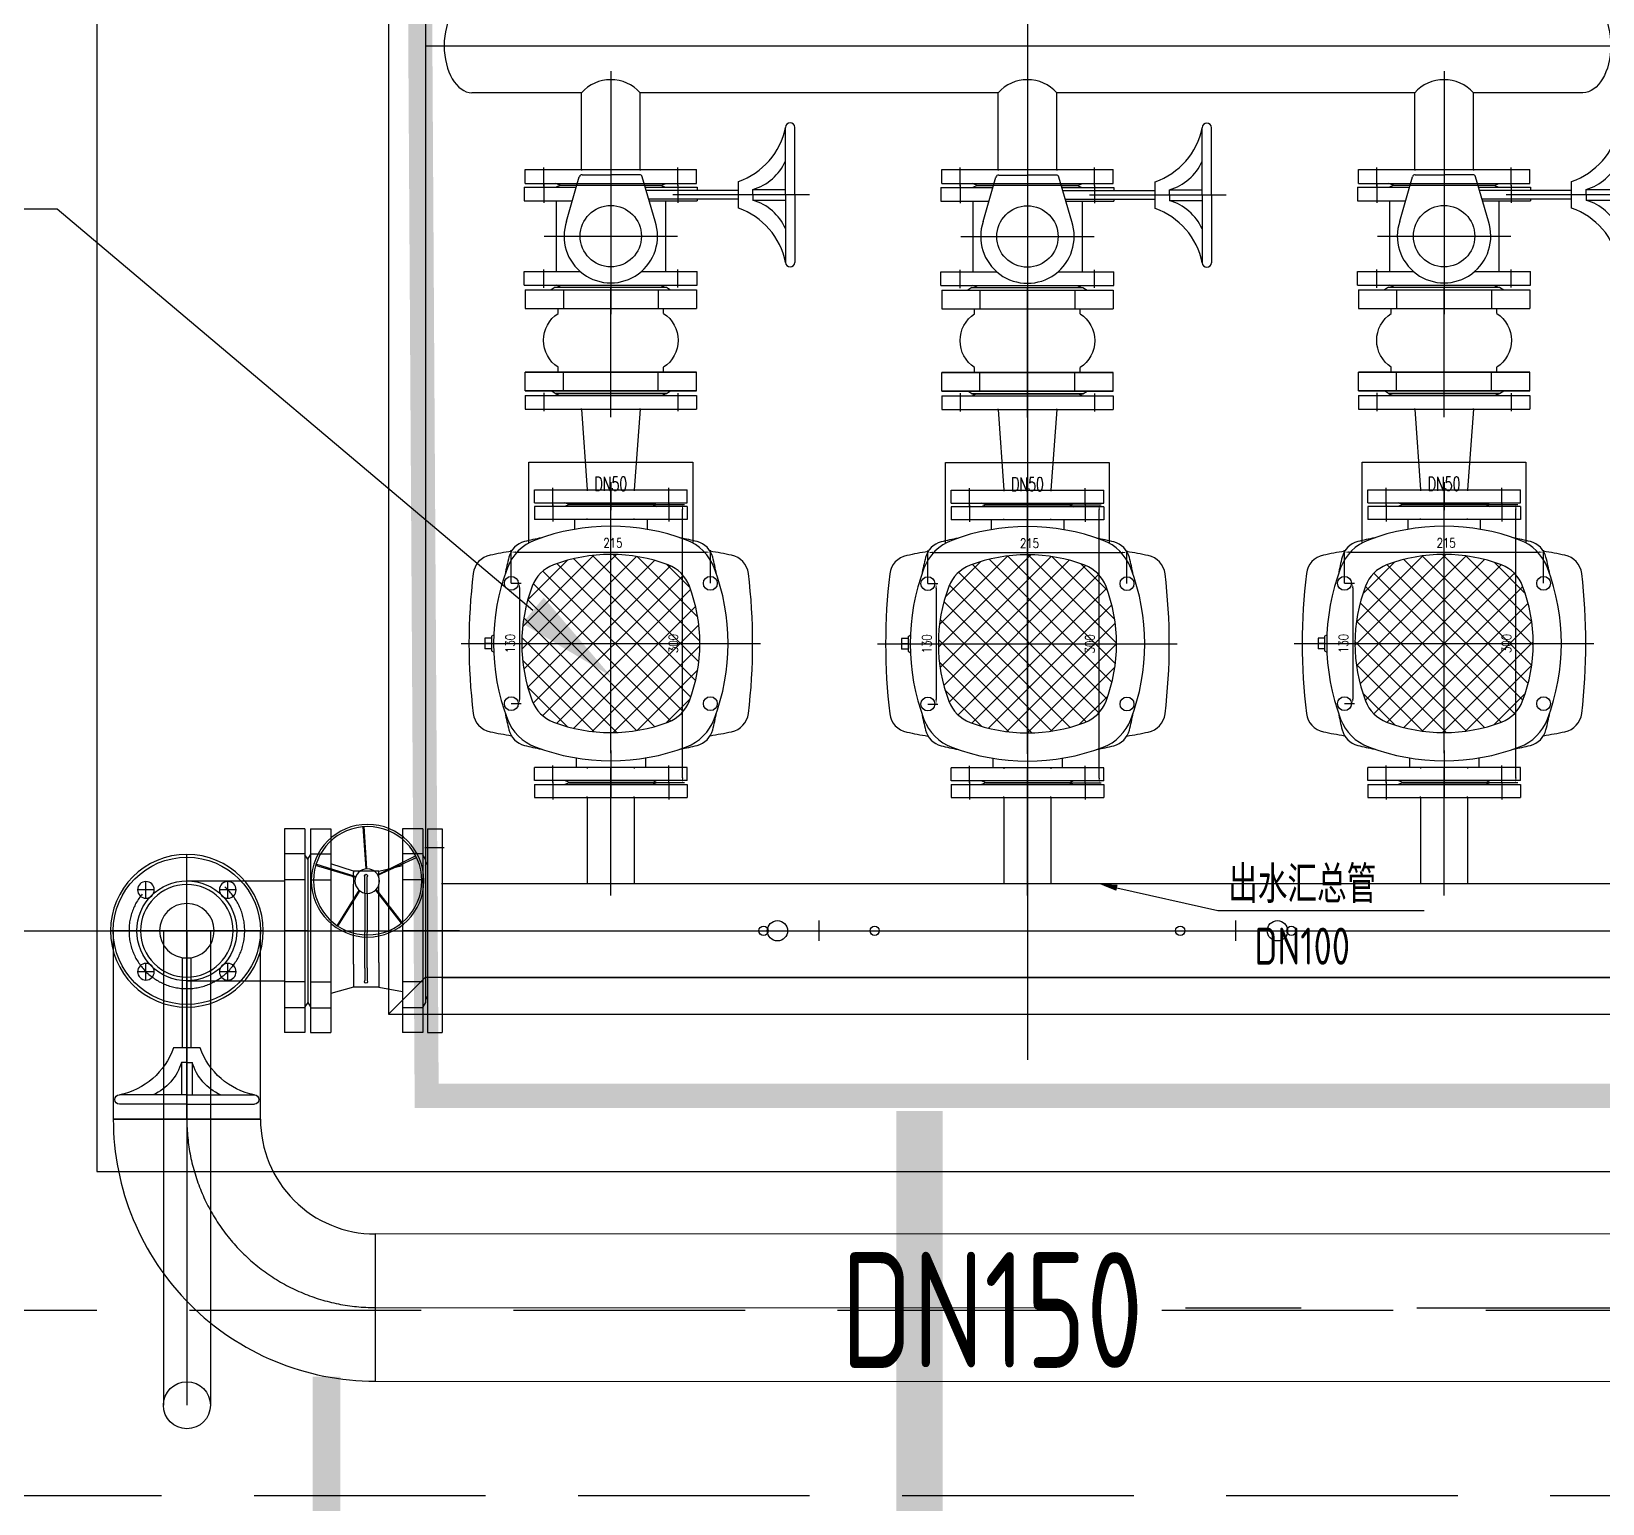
# Model space of a CAD drawing. Header units: millimetres. Extents: x 10779125 to 11142123, y -372083 to -144871.
# Drawn here: x 11114992 to 11116689, y -300297 to -298707 of the extents above; entities that cross this region are included whole.
import ezdxf
from ezdxf import colors
from ezdxf.entities.mleader import LeaderData, LeaderLine
from ezdxf.math import Vec2, Vec3

# ---------------------------------------------------------------- set-up
doc = ezdxf.new("R2010")
doc.units = ezdxf.units.MM
doc.header["$LTSCALE"] = 1000
doc.header["$MEASUREMENT"] = 0
doc.header["$PDSIZE"] = -1
for name, pattern in [('A-世伦路地下室北区_t3$0$DASH', [0.35, 0.25, -0.1]), ('CENTER', [2.9000000000000004, 2.5, -0.2, 0, -0.2]), ('CENTER2', [1.125, 0.75, -0.125, 0.125, -0.125]), ('DASH', [0.35, 0.25, -0.1]), ('DASHED', [0.35, 0.25, -0.1])]:
    doc.linetypes.add(name, pattern=pattern)
doc.layers.get('0').update_dxf_attribs({"color": 255, "linetype": 'CONTINUOUS'})
doc.layers.get('Defpoints').update_dxf_attribs({"linetype": 'CONTINUOUS'})
for name, color, linetype in [('1', 255, 'CONTINUOUS'), ('10', 7, 'CONTINUOUS'), ('1轮廓实线层', 7, 'CONTINUOUS'), ('2细线层', 4, 'CONTINUOUS'), ('3中心线', 1, 'CENTER2'), ('3中心线层', 1, 'CENTER'), ('4标注层', 4, 'CONTINUOUS'), ('4虚线层', 6, 'DASHED'), ('6文字层', 3, 'CONTINUOUS'), ('8', 8, 'CONTINUOUS')]:
    doc.layers.add(name, color=color, linetype=linetype)
for name, color, linetype, lineweight in [('1粗实线', 254, 'CONTINUOUS', 30), ('5底盘', 2, 'CONTINUOUS', 30), ('_0', 7, 'CONTINUOUS', 80)]:
    doc.layers.add(name, color=color, linetype=linetype, lineweight=lineweight)
doc.styles.add('_HZTXT', font='tssdeng.shx', dxfattribs={"width": 0.8, "bigfont": 'tssdchn.shx'})
doc.styles.add('CONVERTER_1', font='simplex.shx', dxfattribs={"width": 0.665})
doc.styles.add('PC_TEXTSTYLE', font='isocp.shx', dxfattribs={"width": 0.8, "bigfont": 'hzfs.shx'})
doc.styles.get("Standard").update_dxf_attribs({"font": 'symbol.ttf'})
doc.styles.add('TH_GBDIM', font='romans.shx', dxfattribs={"width": 0.8, "bigfont": 'gbcbig.shx'})
doc.dimstyles.new('TH_GBDIM', dxfattribs={"dimtxt": 3.5, "dimasz": 2.5, "dimexe": 2, "dimexo": 0, "dimgap": 1.5, "dimtad": 1, "dimdec": 1, "dimzin": 0, "dimdsep": 46, "dimtxsty": 'TH_GBDIM', "dimcen": 2.5, "dimclrd": 130, "dimclre": 130, "dimclrt": 3, "dimadec": 0, "dimazin": 0, "dimtfac": 0.714286, "dimtdec": 1, "dimtmove": 0, "dimatfit": 3, "dimfxl": 0, "dimtzin": 0, "dimlwd": -1, "dimlwe": -1, "dimarcsym": 0})

# ---------------------------------------------------------------- blocks, each defined once
blk = doc.blocks.new('20200110.140932')
at = {"layer": '1粗实线'}
for p, q in [((-70, 0), (-74.5, -2)), ((-70, 0), (70, 0)), ((70, 0), (74.5, -2)), ((-110, -2), (-110, -18)), ((-110, -2), (110, -2)), ((110, -2), (110, -18)), ((-110, -18), (110, -18)), ((-50.79999999999927, -18), (-50.79999999999927, -100)), ((50.80000000000109, -18), (50.80000000000109, -100)), ((-50.79999999999927, -100), (-600, -100)), ((600, -100), (50.80000000000109, -100)), ((-481.75, -201.5999999999976), (-600, -201.5999999999976)), ((-481.75, -284.6000000000013), (-481.75, -201.599999999994)), ((-31.75, -201.5999999999976), (-418.25, -201.599999999994)), ((-418.25, -284.6000000000013), (-418.25, -201.599999999994)), ((-31.75, -284.5999999999976), (-31.75, -201.599999999994)), ((418.25, -201.599999999994), (31.75, -201.599999999994)), ((31.75, -284.5999999999976), (31.75, -201.599999999994)), ((418.25, -284.5999999999976), (418.25, -201.599999999994)), ((600, -201.5999999999976), (481.75, -201.5999999999976)), ((481.75, -284.5999999999976), (481.75, -201.599999999994)), ((-542.5, -299.6000000000013), (-542.5, -284.6000000000013)), ((-542.5, -284.6000000000013), (-357.5, -284.6000000000013)), ((-357.5, -299.6000000000013), (-357.5, -284.6000000000013)), ((-92.5, -299.5999999999976), (-92.5, -284.5999999999976)), ((-92.5, -284.5999999999976), (92.5, -284.5999999999976)), ((92.5, -299.5999999999976), (92.5, -284.5999999999976)), ((357.5, -299.5999999999976), (357.5, -284.5999999999976)), ((357.5, -284.5999999999976), (542.5, -284.5999999999976)), ((542.5, -299.5999999999976), (542.5, -284.5999999999976)), ((-542.5, -299.6000000000013), (-357.5, -299.6000000000013)), ((-505, -301.6000000000013), (-509.5, -299.6000000000013)), ((-505, -301.6000000000013), (-395, -301.6000000000013)), ((-395, -301.6000000000013), (-390.5, -299.6000000000013)), ((-92.5, -299.5999999999976), (92.5, -299.5999999999976)), ((-55, -301.6000000000013), (-59.5, -299.5999999999976)), ((-55, -301.6000000000013), (55, -301.5999999999976)), ((55, -301.5999999999976), (59.5, -299.5999999999976)), ((357.5, -299.5999999999976), (542.5, -299.5999999999976)), ((395, -301.6000000000013), (390.5, -299.5999999999976)), ((395, -301.6000000000013), (505, -301.5999999999976)), ((505, -301.5999999999976), (509.5, -299.5999999999976))]:
    blk.add_line(p, q, dxfattribs=at)
at = {"layer": '1粗实线', "color": 1}
for p, q in [((-50.79999999999927, -18), (-50.79999999999927, -17)), ((50.80000000000109, -18), (50.80000000000109, -17)), ((-481.75, -284.6000000000013), (-481.75, -285.6000000000013)), ((-418.25, -284.6000000000013), (-418.25, -285.6000000000013)), ((-31.75, -284.5999999999976), (-31.75, -285.5999999999976)), ((31.75, -284.5999999999976), (31.75, -285.5999999999976)), ((418.25, -284.5999999999976), (418.25, -285.5999999999976)), ((481.75, -284.5999999999976), (481.75, -285.5999999999976))]:
    blk.add_line(p, q, dxfattribs=at)
at = {"layer": '1粗实线'}
for centre, radius, start, end in [((0, -51.00684960936633), 70.57597881148436, 223.9627189245138, 316.0372810754862), ((-450, -230.5270619502326), 42.95157055420566, 42.33629338488988, 137.6637066151101), ((0, -230.5270619502289), 42.95157055420566, 42.33629338488988, 137.6637066151101), ((450, -230.5270619502289), 42.95157055420566, 42.33629338488988, 137.6637066151101)]:
    blk.add_arc(centre, radius, start, end, dxfattribs=at)
blk.add_ellipse((-600, -150.7999999999993), major_axis=(-8.694422891700581e-13, -50.79999999999971), ratio=0.5905511811023654, start_param=3.141592653589813, end_param=6.283185307179606, dxfattribs=at)
at = {"layer": '1粗实线', "extrusion": (0, 0, -1)}
blk.add_ellipse((600, -150.7999999999993), major_axis=(-8.694422891700454e-13, -50.79999999999882), ratio=0.5905511811023759, start_param=3.141592653589758, end_param=6.283185307179551, dxfattribs=at)
at = {"layer": '3中心线', "ltscale": 50}
for p, q in [((-90, 0.800983202909265), (-90, -20.08774935318797)), ((90, 0.2628431610028201), (90, -20.06414417311316)), ((-522.5, -302.4009832029105), (-522.5, -282.5122506468133)), ((-377.5, -301.8628431610041), (-377.5, -282.5358558268881)), ((-72.5, -302.4009832029105), (-72.5, -282.5122506468133)), ((72.5, -301.8628431610041), (72.5, -282.5358558268881)), ((377.5, -302.4009832029105), (377.5, -282.5122506468133)), ((522.5, -301.8628431610041), (522.5, -282.5358558268881))]:
    blk.add_line(p, q, dxfattribs=at)
at = {"layer": '3中心线', "ltscale": 2}
for p, q in [((0, 15.29073545302163), (0, -142.6211750243347)), ((-450, -178.4848360084352), (-450, -317.8907354530229)), ((0, -178.4848360084316), (0, -317.8907354530193)), ((450, -178.4848360084316), (450, -317.8907354530193))]:
    blk.add_line(p, q, dxfattribs=at)
at = {"layer": '3中心线', "ltscale": 4}
blk.add_line((-649.421205009261, -150.7999999999975), (649.421205009261, -150.7999999999975), dxfattribs=at)
blk = doc.blocks.new('20200110.131117')
for p, q in [((188.7396879840453, 99.63273448169639), (188.7396879840453, 172.5221945557059)), ((198.7686930418349, 99.63273448169639), (198.7686930418349, 172.5221945557059)), ((-47.85500145267724, 71.09539163465524), (-34.01833230548073, 119.1601224333353)), ((-31.03770124942093, 121.403750264064), (0, 121.403750264064)), ((31.03770124940638, 121.403750264064), (0, 121.403750264064)), ((47.85500145266997, 71.09539163465524), (34.01833230547345, 119.1601224333353)), ((-93.45238095237437, 107.9047619047415), (-93.45238095237437, 93.23809523807722)), ((-93.45238095237437, 107.9047619047415), (-37.25847735942807, 107.9047619047415)), ((-54.16666666667152, 109.9999999999782), (-58.88095238095411, 107.9047619047415)), ((-54.16666666667152, 109.9999999999782), (-36.65530917712749, 109.9999999999782)), ((36.65530917712022, 109.9999999999782), (54.16666666666424, 109.9999999999782)), ((37.25847735942079, 107.9047619047415), (93.45238095237437, 107.9047619047415)), ((137.8193070272173, 104.1867900775542), (38.32879118863639, 104.1867900775542)), ((54.16666666666424, 109.9999999999782), (58.88095238095411, 107.9047619047415)), ((93.45238095237437, 107.9047619047415), (93.45238095237437, 104.1867900775542)), ((137.8193070272173, 85.30206780267326), (137.8193070272173, 113.9634011607195)), ((153.5653924311846, 99.63273448169639), (153.5653924311846, 105.4851429076007)), ((153.5653924311846, 105.4851429076007), (188.7396879840453, 105.4851429076007)), ((-93.45238095237437, 93.23809523807722), (-41.48065463550302, 93.23809523807722)), ((-59.03451110814058, 93.23809523807722), (-59.03451110814058, 16.76190476190095)), ((137.8193070272173, 95.07867888585315), (40.95079528647329, 95.07867888585315)), ((41.48065463549574, 93.23809523807722), (93.45238095237437, 93.23809523807722)), ((59.03451110814785, 93.23809523807722), (59.03451110814785, 16.76190476190095)), ((93.45238095237437, 95.07867888585315), (93.45238095237437, 93.23809523807722)), ((153.5653924311846, 99.63273448169639), (153.5653924311846, 93.78032605577755)), ((153.5653924311846, 93.78032605577755), (188.7396879840453, 93.78032605577755)), ((188.7396879840453, 99.63273448169639), (188.7396879840453, 26.74327440767229)), ((198.7686930418349, 99.63273448169639), (198.7686930418349, 26.74327440767229)), ((-93.45238095237437, 2.095238095251261), (-93.45238095237437, 16.76190476190095)), ((-93.45238095237437, 16.76190476190095), (-32.9698478684877, 16.76190476190095)), ((-93.45238095237437, 2.095238095251261), (93.45238095237437, 2.095238095251261)), ((-54.16666666667152, 0), (-58.88095238095411, 2.095238095251261)), ((-54.16666666667152, 0), (54.16666666666424, 0)), ((32.96984786848043, 16.76190476190095), (93.45238095237437, 16.76190476190095)), ((54.16666666666424, 0), (58.88095238095411, 2.095238095251261)), ((93.45238095237437, 2.095238095251261), (93.45238095237437, 16.76190476190095))]:
    blk.add_line(p, q)
blk.add_circle((0, 54.99999999997817), 33.14202676521609)
for centre, radius, start, end in [((111.7799937090822, 188.0247033650376), 78.50555599624504, 289.3712332402068, 348.6109372215625), ((193.7541905129401, 172.5221945557059), 5.014502528890816, 0, 180), ((137.8027537263115, 159.1260642459092), 55.9089368613105, 286.3756749195962, 335.6535870891463), ((-31.03770124942093, 118.3020711119752), 3.101679152085254, 90, 163.9401748386947), ((31.03770124940638, 118.3020711119752), 3.101679152085254, 16.05982516130534, 90), ((111.7799937090822, 11.24076559835521), 78.50555599624504, 11.38906277843753, 70.62876675979325), ((137.8027537263115, 40.13940471748356), 55.9089368613105, 24.34641291085369, 73.62432508040375), ((0, 54.99999999997817), 50.48923445555795, 161.4103205143826, 18.58967948561734), ((193.7541905129401, 26.74327440767229), 5.014502528890816, 180, 0)]:
    blk.add_arc(centre, radius, start, end)
at = {"layer": '3中心线'}
for p, q in [((0, 139.2219289894638), (0, -29.22192898947833)), ((214.4843638216407, 99.63273448169639), (66.97157494831481, 99.63273448169639)), ((-71.95953618473868, 54.99999999997817), (71.95953589870624, 54.99999999997817)), ((0, 36.21939192251739), (0, -17.06648476031114))]:
    blk.add_line(p, q, dxfattribs=at)
at = {"layer": '3中心线', "ltscale": 50}
for p, q in [((-72.5, 110.8391252601796), (-72.5, 91.0509292490242)), ((72.5, 110.2753595019894), (72.5, 91.07565848529339)), ((-72.5, -0.8391252601941233), (-72.5, 18.94907075093943)), ((72.5, -0.2753595019967179), (72.5, 18.92434151468478))]:
    blk.add_line(p, q, dxfattribs=at)
blk = doc.blocks.new('20200102.130117')
for p, q in [((-55, 0), (-59.5, -2)), ((-55, 0), (55, 0)), ((55, 0), (59.5, -2)), ((-92.5, -2), (-92.5, -17)), ((-92.5, -2), (92.5, -2)), ((92.5, -2), (92.5, -17)), ((-92.5, -17), (92.5, -17)), ((-31.75, -17), (-25.39999999999418, -104)), ((31.75, -17), (25.40000000000146, -104)), ((-82.5, -118), (-82.5, -104)), ((-82.5, -104), (82.5, -104)), ((-82.5, -118), (82.5, -118)), ((-45, -120), (-49.5, -118)), ((45, -120), (49.5, -118)), ((82.5, -118), (82.5, -104)), ((-45, -120), (45, -120))]:
    blk.add_line(p, q)
at = {"color": 1}
for p, q in [((-31.75, -17), (-31.75, -16)), ((31.75, -17), (31.75, -16)), ((-25.39999999999418, -104), (-25.39999999999418, -105)), ((25.40000000000146, -104), (25.40000000000146, -105))]:
    blk.add_line(p, q, dxfattribs=at)
at = {"layer": '3中心线', "ltscale": 50}
for p, q in [((-72.5, 0.800983202905627), (-72.5, -19.08774935318797)), ((72.5, 0.2628431610064581), (72.5, -19.06414417311316)), ((-62.5, -120.8009832029202), (-62.5, -101.912250646812)), ((62.5, -120.2628431610065), (62.5, -101.9358558268868))]:
    blk.add_line(p, q, dxfattribs=at)
at = {"layer": '3中心线'}
for p, q in [((0, -25.40029765023792), (0, 5.117977177200373)), ((0, -95.59970234977663), (0, -126.1179771772149))]:
    blk.add_line(p, q, dxfattribs=at)
blk = doc.blocks.new('*D22')
at = {"layer": 'Defpoints', "color": 130, "transparency": 16777216}
for p, q in [((-107.5000000000291, -85), (-107.5000000000291, -49.32479539263295)), ((107.4999999999709, -85), (107.4999999999709, -49.32479539263295)), ((-102.5000000000291, -51.32479539263295), (102.4999999999709, -51.32479539263295))]:
    blk.add_line(p, q, dxfattribs=at)
at = {"layer": 'Defpoints', "color": 0, "transparency": 16777216}
for p in [(107.4999999999709, -51.32479539263295), (-107.5000000000291, -85), (107.4999999999709, -85)]:
    blk.add_point(p, dxfattribs=at)
at = {"layer": 'Defpoints', "color": 130, "transparency": 16777216}
for points in [[(-102.5000000000291, -50.49146205929961), (-102.5000000000291, -52.15812872596629), (-107.5000000000291, -51.32479539263295)], [(102.4999999999709, -50.49146205929961), (102.4999999999709, -52.15812872596629), (107.4999999999709, -51.32479539263295)]]:
    blk.add_solid(points, dxfattribs=at)
at = {"layer": 'Defpoints', "color": 3, "transparency": 16777216, "insert": (2.270888182887575, -41.32479539263295), "char_height": 10, "attachment_point": 5, "style": 'TH_GBDIM'}
blk.add_mtext('215', dxfattribs=at)
blk = doc.blocks.new('*D24')
at = {"layer": 'Defpoints', "color": 130, "transparency": 16777216}
for p, q in [((-107.5000000000292, -85.00000000000003), (-96.64731214166386, -85.00000000000003)), ((-98.64731214166386, -90.00000000000003), (-98.64731214166383, -210.0000000000001)), ((-107.5000000000292, -215.0000000000001), (-96.64731214166383, -215.0000000000001))]:
    blk.add_line(p, q, dxfattribs=at)
at = {"layer": 'Defpoints', "color": 0, "transparency": 16777216}
for p in [(-107.5000000000292, -85.00000000000003), (-107.5000000000292, -215.0000000000001), (-98.64731214166383, -215.0000000000001)]:
    blk.add_point(p, dxfattribs=at)
at = {"layer": 'Defpoints', "color": 130, "transparency": 16777216}
for points in [[(-99.48064547499719, -90.00000000000003), (-97.81397880833053, -90.00000000000003), (-98.64731214166386, -85.00000000000003)], [(-99.48064547499716, -210.0000000000001), (-97.8139788083305, -210.0000000000001), (-98.64731214166383, -215.0000000000001)]]:
    blk.add_solid(points, dxfattribs=at)
at = {"layer": 'Defpoints', "color": 3, "transparency": 16777216, "insert": (-108.6473121416639, -150), "char_height": 10, "attachment_point": 5, "rotation": 90, "style": 'TH_GBDIM'}
blk.add_mtext('130', dxfattribs=at)
blk = doc.blocks.new('*D23')
at = {"layer": 'Defpoints', "color": 130, "transparency": 16777216}
for p, q in [((45.00000000000001, 0), (79.51197603435145, 5.549949034593777e-15)), ((77.51197603435152, -295.0000000000001), (77.51197603435145, -4.999999999999996)), ((45.00000000000001, -300.0000000000001), (79.51197603435152, -300.0000000000001))]:
    blk.add_line(p, q, dxfattribs=at)
at = {"layer": 'Defpoints', "color": 0, "transparency": 16777216}
for p in [(45.00000000000001, 0), (77.51197603435145, 5.22832450465845e-15), (45.00000000000001, -300.0000000000001)]:
    blk.add_point(p, dxfattribs=at)
at = {"layer": 'Defpoints', "color": 130, "transparency": 16777216}
for points in [[(76.67864270101812, -4.999999999999996), (78.34530936768478, -4.999999999999995), (77.51197603435145, 5.22832450465845e-15)], [(76.67864270101819, -295.0000000000001), (78.34530936768485, -295.0000000000001), (77.51197603435152, -300.0000000000001)]]:
    blk.add_solid(points, dxfattribs=at)
at = {"layer": 'Defpoints', "color": 3, "transparency": 16777216, "insert": (67.51197603435142, -150), "char_height": 10, "attachment_point": 5, "rotation": 90, "style": 'TH_GBDIM'}
blk.add_mtext('300', dxfattribs=at)
blk = doc.blocks.new('20200110.143234')
at = {"layer": '1粗实线'}
for p, q in [((-45, 0), (-49.5, -2)), ((-45, 0), (45, 0)), ((45, 0), (49.5, -2)), ((405, 0), (400.5, -2)), ((405, 0), (495, 0)), ((495, 0), (499.5, -2)), ((855, 0), (850.5, -2)), ((855, 0), (945, 0)), ((945, 0), (949.5, -2)), ((-82.5, -2), (-82.5, -16)), ((-82.5, -2), (82.5, -2)), ((-82.5, -16), (82.5, -16)), ((-25.39999999999964, -16), (-25.39999999999964, -109.2000000000007)), ((25.39999999999964, -16), (25.40000000000055, -109.2000000000007)), ((82.5, -2), (82.5, -16)), ((367.5, -2), (367.5, -16)), ((367.5, -2), (532.5, -2)), ((367.5, -16), (532.5, -16)), ((424.6000000000004, -16), (424.6000000000004, -109.2000000000007)), ((475.3999999999996, -16), (475.3999999999996, -109.2000000000007)), ((532.5, -2), (532.5, -16)), ((817.5, -2), (817.5, -16)), ((817.5, -2), (982.5, -2)), ((817.5, -16), (982.5, -16)), ((874.5999999999995, -16), (874.5999999999995, -109.2000000000007)), ((925.3999999999996, -16), (925.3999999999996, -109.2000000000007)), ((982.5, -2), (982.5, -16)), ((-197.9999999999991, -50), (-181.9999999999991, -50)), ((-197.9999999999991, -50), (-197.9999999999991, -270)), ((-181.9999999999991, -50), (-181.9999999999991, -270)), ((-200, -90), (-197.9999999999991, -85.5)), ((-200, -90), (-199.9999999999991, -230)), ((1571.999999999999, -109.2000000000007), (-181.9999999999991, -109.2000000000005)), ((1571.999999999998, -210.7999999999956), (-181.9999999999991, -210.7999999999956)), ((-199.9999999999991, -230), (-197.9999999999991, -234.5)), ((-197.9999999999991, -270), (-181.9999999999991, -270))]:
    blk.add_line(p, q, dxfattribs=at)
at = {"layer": '1粗实线', "color": 1}
for p, q in [((-25.39999999999964, -16), (-25.39999999999964, -15)), ((25.39999999999964, -16), (25.39999999999964, -15)), ((424.6000000000004, -16), (424.6000000000004, -15)), ((475.3999999999996, -16), (475.3999999999996, -15)), ((874.5999999999995, -16), (874.5999999999995, -15)), ((925.3999999999996, -16), (925.3999999999996, -15)), ((-181.9999999999991, -109.2000000000007), (-182.9999999999991, -109.2000000000007)), ((-181.9999999999991, -210.7999999999993), (-182.9999999999991, -210.7999999999993))]:
    blk.add_line(p, q, dxfattribs=at)
at = {"layer": '1粗实线'}
for centre in [(180, -160), (720, -160)]:
    blk.add_circle(centre, 11, dxfattribs=at)
at = {"layer": '3中心线', "ltscale": 50}
for p, q in [((-62.5, 0.8009832029129029), (-62.5, -18.08774935318434)), ((62.5, 0.2628431610064581), (62.5, -18.06414417310953)), ((387.5, 0.800983202909265), (387.5, -18.08774935318797)), ((512.5, 0.2628431610028201), (512.5, -18.06414417311316)), ((837.5, 0.800983202909265), (837.5, -18.08774935318797)), ((962.5, 0.2628431610028201), (962.5, -18.06414417311316)), ((-200.8009832029102, -70), (-179.9122506468129, -70)), ((-200.2628431610037, -250), (-179.9358558268877, -250))]:
    blk.add_line(p, q, dxfattribs=at)
at = {"layer": '3中心线'}
for p, q in [((0, -43.77305592604898), (0, 16.29073545302163)), ((450, -43.77305592604898), (450, 16.29073545302163)), ((900, -43.77305592604898), (900, 16.29073545302163)), ((-163.4269440739472, -160), (-215.2907354530207, -160))]:
    blk.add_line(p, q, dxfattribs=at)
at = {"layer": '3中心线', "ltscale": 2}
for p, q in [((0, -121.9624008091214), (0, 16.29073545302163)), ((450, -121.9624008091214), (450, 16.29073545302163)), ((900, -121.9624008091214), (900, 16.29073545302163))]:
    blk.add_line(p, q, dxfattribs=at)
at = {"layer": '3中心线', "ltscale": 4}
blk.add_line((-199.421205009261, -160), (1589.421205009261, -160), dxfattribs=at)
blk = doc.blocks.new('DN65软连接')
at = {"layer": '1'}
for p, q in [((3, 92.5), (23, 92.5)), ((3, 92.5), (3, -92.5)), ((3, -92.5), (3, 92.5)), ((3, 92.5), (23, 92.5)), ((3, -92.5), (3, 92.5)), ((3, 92.5), (23, 92.5)), ((23, 92.5), (23, -92.5)), ((23, -92.5), (23, 92.5)), ((23, -92.5), (23, 92.5)), ((92, -92.5), (92, 92.5)), ((112, 92.5), (92, 92.5)), ((92, -92.5), (92, 92.5)), ((112, 92.5), (92, 92.5)), ((112, -92.5), (112, 92.5)), ((112, -92.5), (112, 92.5)), ((0, 60), (3, 64.5)), ((0, 60), (0, -60)), ((0, -60), (0, 60)), ((0, -60), (0, 60)), ((23.00000000000182, 57), (28.5, 57.00000000000045)), ((86.49999999999818, 57.00000000000045), (92, 57)), ((115, 60), (112, 64.5)), ((115, 60), (112, 64.5)), ((115, -60), (115, 60)), ((115, -60), (115, 60)), ((0, -60), (3, -64.5)), ((0, -60), (3, -64.5)), ((0, -60), (3, -64.5)), ((23.00000000000182, -57), (28.5, -57)), ((86.5, -56.99999999999955), (92, -56.99999999999955)), ((115, -60), (112, -64.5)), ((115, -60), (112, -64.5)), ((3, -92.5), (23, -92.5)), ((3, -92.5), (23, -92.5)), ((3, -92.5), (23, -92.5)), ((112, -92.5), (92, -92.5)), ((112, -92.5), (92, -92.5))]:
    blk.add_line(p, q, dxfattribs=at)
for centre, start, end in [((57.5, 38.09874640469206), 33.09499642169774, 146.9050035783023), ((57.5, -38.09874640469206), 213.0949964216977, 326.9050035783022)]:
    blk.add_arc(centre, 34.6158545680178, start, end, dxfattribs=at)
at = {"layer": '3中心线层'}
for p, q in [((3, 51.26524163602517), (23, 51.26524163602517)), ((112, 51.26524163602517), (92, 51.26524163602517)), ((0, 0), (115, 0)), ((112, 0), (92, 0)), ((3.000000000001819, -51.26524163602517), (23, -51.26524163602517)), ((111.9999999999982, -51.26524163602517), (92, -51.26524163602517))]:
    blk.add_line(p, q, dxfattribs=at)
blk = doc.blocks.new('DN100法兰侧视图')
at = {"layer": '1'}
for p, q in [((-22.00000000000091, 110), (0, 109.9999999999999)), ((-22.00000000000091, 110), (-22.00000000000091, -110)), ((-9.094947017729282e-13, 110), (-9.094947017729282e-13, -110)), ((-25.00000000000091, 77.50000000000011), (-22.00000000000091, 82.00000000000011)), ((-25.00000000000182, 77.50000000000023), (-25.00000000000182, -77.50000000000023)), ((-22.00000000000091, 55.00000000000011), (-9.094947017729282e-13, 55.00000000000011)), ((-22.00000000000091, -55), (-9.094947017729282e-13, -55)), ((-25.00000000000182, -77.5), (-22.00000000000091, -82)), ((-22.00000000000091, -110), (0, -110))]:
    blk.add_line(p, q, dxfattribs=at)
at = {"layer": '3中心线层'}
for p, q in [((-22.00000000000091, 83.14915792601562), (-9.094947017729282e-13, 83.1491579260155)), ((-25.00000000000091, 0), (0, 0)), ((-22.00000000000091, -83.14915792601596), (-9.094947017729282e-13, -83.14915792601573))]:
    blk.add_line(p, q, dxfattribs=at)
blk = doc.blocks.new('法兰式蝶阀DN100')
at = {"lineweight": 30}
for p, q in [((-60.7297284740489, 76.71544563694806), (-65.68752561684232, 102.412537145141)), ((60.30136507959105, 76.62449648929942), (79.13826166838408, 117.4355549461925)), ((60.74368075397797, 76.04140811279831), (80.98049859656021, 116.5700413382165)), ((64.59378313273191, 76.71544563694806), (70.5276966454694, 102.4125371451391)), ((44.05167083372362, 73.36789519584454), (8.21999371657148, 101.034905301758)), ((44.61420067120343, 74.13481926347777), (9.086502334335819, 101.7121548402374)), ((-60.7297284740489, 76.71544563700627), (-60.7297284740489, 49.45318576210593)), ((-52.12398782325909, 76.71544563700627), (-60.7297284740489, 76.71544563700627)), ((-45.47694277134724, 76.71544563700627), (-52.12398782325909, 76.71544563700627)), ((-41.57679334818386, 76.71544563700627), (-45.47694277134724, 76.71544563700627)), ((-34.25675876718014, 76.71544563700627), (-41.57679334818386, 76.71544563700627)), ((-34.25675876718014, 76.71544563700627), (46.06749799917452, 76.71544563700627)), ((34.25739779183641, 76.71544563700627), (46.06749799917452, 76.71544563700627)), ((46.06749799917452, 76.71544563700627), (50.48363988799974, 76.71544563700627)), ((57.13068492617458, 76.71544563700627), (50.48363988799974, 76.71544563700627)), ((57.13068492617458, 76.71544563700627), (64.59378313273191, 76.71544563700627)), ((64.59378313273191, 76.71544563700627), (64.59378313273191, 49.45318576210593)), ((-39.85166723071598, 64.31455967127295), (-53.84964236151427, 64.31455967127295)), ((-40.36457179975696, 61.85407173127351), (-53.84964236151427, 61.85407173127351)), ((-40.36457179975696, 61.85407173127351), (-2.014958320418373, 61.85407173127351)), ((-39.85166723071598, 64.31455967127295), (-1.822928509674966, 64.31455967127295)), ((18.30503340275027, 61.85407173127351), (-2.014958320418373, 61.85407173127351)), ((18.25732630165294, 64.31455967127295), (-1.822928509674966, 64.31455967127295)), ((43.46352749713697, 56.32204343745434), (5.18298498634249, 32.3177046600631)), ((44.21405057422817, 55.57190056838044), (5.483218368841335, 31.41757982765739)), ((39.85230628261343, 64.31455967127295), (18.25732630165294, 64.31455967127295)), ((40.36521085165441, 61.85407173127351), (18.30503340275027, 61.85407173127351)), ((39.85230628261343, 64.31455967127295), (58.34034699900076, 64.31455967127295)), ((40.36521085165441, 61.85407173127351), (58.34034699900076, 61.85407173127351)), ((57.44812092510983, 51.92973959184201), (70.70611329562962, 8.60301636182885)), ((58.29529861267656, 52.21979794145045), (71.87768799765036, 8.971212161241056)), ((67.10005050571635, 63.27452884055856), (112.3688423344865, 60.03062998672431)), ((67.25566443917342, 63.76899151510042), (112.5034338859841, 61.14395760867228)), ((-60.7297284740489, 49.45318576210593), (-67.58943317411467, 25.00000000000182)), ((-52.12398782325909, 49.45318576210593), (-60.7297284740489, 49.45318576210593)), ((-45.47694277134724, 49.45318576210593), (-52.12398782325909, 49.45318576210593)), ((-41.57679334818386, 49.45318576210593), (-45.47694277134724, 49.45318576210593)), ((-36.00503268255852, 49.45318576210593), (-41.57679334818386, 49.45318576210593)), ((-36.00503268255852, 49.45318576210593), (32.91999604180455, 49.45318576210593)), ((32.91999604180455, 49.45318576210593), (46.06749799917452, 49.45318576210593)), ((46.06749799917452, 49.45318576210593), (50.48363988799974, 49.45318576210593)), ((57.13068492617458, 49.45318576210593), (50.48363988799974, 49.45318576210593)), ((57.13068492617458, 49.45318576210593), (63.14222554117441, 49.45318576210593)), ((64.59378313273191, 49.45318576210593), (63.14222554117441, 49.45318576210593)), ((64.59378313273191, 49.45318576210593), (72.2452216433594, 25))]:
    blk.add_line(p, q, dxfattribs=at)
for centre, radius in [((54.05941020254977, 64.71934340347252), 60.85083229381023), ((54.05941020254977, 64.71934340347252), 58.51528091049786), ((53.65836167382076, 64.31455967127295), 13.21459327542286)]:
    blk.add_circle(centre, radius, dxfattribs=at)
for centre, start, end in [((-54.94240250927396, 63.08431570464927), 48.3870214117756, 311.6129785882243), ((59.43310716049746, 63.08431570464927), 228.3870214117756, 131.6129785882244)]:
    blk.add_arc(centre, 1.645486239093517, start, end, dxfattribs=at)
at = {"rotation": 270}
blk.add_blockref('DN100法兰侧视图', (0, 102.4125371451391), dxfattribs=at)
at = {"xscale": -1, "rotation": 270}
blk.add_blockref('DN100法兰侧视图', (0, 25.00000000000182), dxfattribs=at)
blk = doc.blocks.new('DN50法兰俯视图')
at = {"layer": '1'}
for centre, radius in [((0, 0), 82.5), ((-44.19417382415941, 44.19417382415941), 9), ((44.19417382415941, 44.19417382415941), 9), ((0, 0), 29.5), ((-44.19417382415941, -44.19417382415895), 9), ((44.19417382415941, -44.19417382415895), 9)]:
    blk.add_circle(centre, radius, dxfattribs=at)
at = {"layer": '2细线层'}
blk.add_circle((0, 0), 50, dxfattribs=at)
at = {"layer": '3中心线层'}
for p, q in [((0, 82.5), (0, -82.5)), ((-44.19417382415941, 53.19417382415941), (-44.19417382415941, 35.19417382415941)), ((44.19417382415941, 53.19417382415941), (44.19417382415941, 35.19417382415941)), ((-53.19417382415941, 44.19417382415941), (-35.19417382415941, 44.19417382415941)), ((35.19417382415941, 44.19417382415941), (53.19417382415941, 44.19417382415941)), ((-82.5, 0), (82.5, 0)), ((-53.19417382415941, -44.19417382415895), (-35.19417382415941, -44.19417382415895)), ((-44.19417382415941, -35.19417382415895), (-44.19417382415941, -53.19417382415895)), ((35.19417382415941, -44.19417382415895), (53.19417382415941, -44.19417382415895)), ((44.19417382415941, -35.19417382415895), (44.19417382415941, -53.19417382415895))]:
    blk.add_line(p, q, dxfattribs=at)
at = {"layer": '4虚线层'}
blk.add_circle((0, 0), 62.5, dxfattribs=at)
blk = doc.blocks.new('SDFSDFSDFSE')
for p, q in [((-4.554055593907833, -96.86851174075855), (-4.554055593907833, 0)), ((4.554055597633123, -96.86851174075855), (4.554055597633123, 0)), ((-14.33066667616367, -96.86851174075855), (14.33066668175161, -96.86851174075855)), ((1.862645149230957e-09, -112.6145971447113), (-5.852408424019814, -112.6145971447113)), ((-5.852408424019814, -112.6145971447113), (-5.852408424019814, -147.7888926976011)), ((1.862645149230957e-09, -112.6145971447113), (5.852408427745104, -112.6145971447113)), ((5.852408427745104, -112.6145971447113), (5.852408427745104, -147.7888926976011)), ((1.862645149230957e-09, -147.7888926976011), (-72.88946007192135, -147.7888926976011)), ((1.862645149230957e-09, -147.7888926976011), (72.88946007564664, -147.7888926976011)), ((1.862645149230957e-09, -157.8178977553616), (-72.88946007192135, -157.8178977553616)), ((1.862645149230957e-09, -157.8178977553616), (72.88946007564664, -157.8178977553616))]:
    blk.add_line(p, q)
at = {"lineweight": -2}
blk.add_line((-4.554055593907833, 0), (4.554055595770478, 0), dxfattribs=at)
for centre, radius, start, end in [((-88.39196888171136, -70.8291984226089), 78.50555599624504, 281.3890627817893, 340.6287667880032), ((88.39196888543665, -70.8291984226089), 78.50555599624504, 199.3712332119968, 258.6109372182108), ((-59.49332976154983, -96.85195843986003), 55.9089368613105, 294.3464129461503, 343.6243250759356), ((59.49332976713777, -96.85195843986003), 55.9089368613105, 196.3756749240644, 245.6535870538497), ((-72.88946007192135, -152.8033952264814), 5.014502528890816, 90, 270), ((72.88946007564664, -152.8033952264814), 5.014502528890816, 270, 90)]:
    blk.add_arc(centre, radius, start, end)
at = {"layer": '3中心线'}
blk.add_line((1.862645149230957e-09, -173.5335685351747), (1.862645149230957e-09, -26.02077966189245), dxfattribs=at)
blk = doc.blocks.new('150')
at = {"layer": '1'}
for p, q in [((160, 93.49999999999909), (160, 252.4999999999991)), ((36, -30.50000000000091), (-123, -30.50000000000091))]:
    blk.add_line(p, q, dxfattribs=at)
for radius in [283, 124]:
    blk.add_arc((160, -30.50000000000091), radius, 90, 180, dxfattribs=at)
at = {"layer": '3中心线层'}
blk.add_arc((160, -30.50000000000091), 203.5, 90, 180, dxfattribs=at)
blk = doc.blocks.new('20200103.08214')
h = blk.add_hatch()
h.set_pattern_fill('ANSI37', color=256, scale=5.249448757399732, angle=90)
h.set_pattern_definition([(135, (-2.91038304567337e-11, -149.9963307858561), (-11.78534858396945, -11.78534858396945), []), (225, (-2.91038304567337e-11, -149.9963307858561), (11.78534858396945, -11.78534858396945), [])])
h.paths.add_polyline_path([(62.01968237038818, -234.8801721812051, 0.2147571250529125), (84.88018302503042, -212.0196675294865, 0.1831631057676164), (84.88017218117602, -87.98031762961182, 0.2147571250529212), (62.01966752945737, -65.11981697494048, 0.183163105767594), (-62.01968237041729, -65.11982781880943, 0.214757125052985), (-84.88018302508863, -87.98033247052808, 0.1831631057676251), (-84.88017218121968, -212.0196823704173, 0.214757125052927), (-62.01966752950102, -234.8801830250741, 0.1831631057676077)])
at = {"color": 0}
for p, q in [((-88.41369047621265, 45.80357142856519), (88.41369047618355, 45.80357142856519)), ((-88.41369047621265, -41.39728212660702), (-88.41369047621265, 45.80357142856519)), ((88.41369047618355, 45.80357142856519), (88.41369047618355, -41.39728212660702)), ((-39.16071428573923, -16), (-39.16071428573923, -26.65663563967973)), ((39.16071428571013, -16), (39.16071428571013, -26.65663563967973)), ((-129.0000000000291, -144.2410714285797), (-135.9107142857392, -144.2410714285797)), ((-135.9107142857392, -144.2410714285797), (-135.9107142857392, -150)), ((-129.0000000000291, -150), (-135.9107142857392, -150)), ((-135.9107142857392, -150), (-135.9107142857392, -155.7589285714348)), ((-129.0000000000291, -141.9375), (-126.500216298009, -140.4942492067494)), ((-129.0000000000291, -141.9375), (-129.0000000000291, -158.0625)), ((-129.0000000000291, -155.7589285714348), (-135.9107142857392, -155.7589285714348)), ((-129.0000000000291, -158.0625), (-126.500216298009, -159.5057507932652)), ((-37.43303571428987, -273.6346466491814), (-37.43303571430442, -284)), ((37.43303571426077, -273.6346466491814), (37.43303571427532, -284))]:
    blk.add_line(p, q, dxfattribs=at)
for p, q in [((-45, 0), (-49.5, -2)), ((45, 0), (-45, 0)), ((45, 0), (49.5, -2)), ((82.5, -2), (-82.5, -2)), ((-82.5, -2), (-82.5, -16)), ((82.5, -16), (-82.5, -16)), ((82.5, -2), (82.5, -16)), ((82.5, -284), (-82.5, -284)), ((-82.5, -298), (-82.5, -284)), ((82.5, -298), (82.5, -284)), ((82.5, -298), (-82.5, -298)), ((-45, -300), (-49.5, -298)), ((45, -300), (-45, -300)), ((45, -300), (49.5, -298))]:
    blk.add_line(p, q)
at = {"color": 1}
for p, q in [((-25.40000000000873, -16), (-25.40000000000873, -15)), ((25.39999999999418, -16), (25.39999999999418, -15)), ((-25.40000000000873, -284), (-25.40000000000873, -285)), ((25.39999999999418, -284), (25.39999999999418, -285))]:
    blk.add_line(p, q, dxfattribs=at)
blk.add_lwpolyline([(62.0196823705046, -234.8801721811615, 0.2147571250525726), (84.88018302505952, -212.0196675294283, 0.1831631057670063), (84.88017218120513, -87.98031762969913, 0.2147571250531519), (62.01966752944281, -65.11981697494048, 0.1831631057683495), (-62.01968237094115, -65.1198278189986, 0.2147571250525727), (-84.88018302508863, -87.98033247060084, 0.1831631057670057), (-84.88017218126333, -212.0196823703009, 0.214757125053152), (-62.01966752948647, -234.8801830250741, 0.1831631057683495), (62.01968237088295, -234.880172181016)], format="xyb")
at = {"color": 3}
for centre in [(-107.5000000000291, -85), (107.4999999999709, -85), (-107.5000000000291, -215), (107.4999999999709, -215)]:
    blk.add_circle(centre, 7.486607142857142, dxfattribs=at)
at = {"color": 0}
for centre, radius, start, end in [((-2.91038304567337e-11, -253.6607142857247), 230.3571428571429, 69.24115726132487, 110.7588427386751), ((1.455191522836685e-10, -692.779017857989), 651.3348214294194, 99.49384269029471, 101.5495879449148), ((-63.27620516870229, -86.72379483132681), 51.83035714285723, 110.7588427386751, 159.2411572607889), ((-87.71821540911333, -62.28178459091578), 23.03571428571422, 103.9858697634599, 166.0141302369446), ((-1.455191522836685e-11, -414.4703256302746), 385.9837184874067, 101.1924217310579, 103.9858697634599), ((-2.91038304567337e-11, -414.4703256302746), 385.9837184874112, 76.01413023654014, 78.80757826894214), ((63.27620516865863, -86.72379483132681), 51.83035714285708, 20.75884273921109, 69.24115726132487), ((87.71821540908422, -62.28178459091578), 23.03571428571434, 13.98586976305542, 76.01413023654014), ((-8.731149137020111e-11, -692.7790178575815), 651.33482142901, 78.45041205508521, 80.5061573097053), ((-125.7955076001235, -77.20184291955957), 23.03571428571439, 101.5495879449148, 173.150951247451), ((264.4703256303619, -150.0000000000291), 385.9837184875222, 166.0141302369446, 168.8075782685321), ((-264.4703256302746, -150.0000000000146), 385.9837184874138, 11.19242173146793, 13.98586976305542), ((125.7955076000944, -77.20184291955957), 23.03571428571425, 6.849048752549018, 78.45041205508521), ((480.2946428571304, -150), 633.4821428571383, 173.150951247451, 186.849048752549), ((103.6607142857101, -150), 230.3571428571428, 159.2411572607889, 200.7588427392111), ((-103.6607142857392, -150), 230.3571428571425, 339.241157260789, 20.75884273921109), ((-480.2946428571595, -150), 633.4821428571383, 353.150951247451, 6.849048752549018), ((-125.7955076001235, -222.798157080455), 23.03571428571425, 186.849048752549, 258.4504120550852), ((264.4703256303619, -149.9999999999854), 385.9837184875222, 191.1924217314679, 193.9858697630554), ((-63.27620516870229, -213.2762051686877), 51.8303571428571, 200.7588427392111, 249.2411572613248), ((63.27620516865863, -213.2762051686877), 51.83035714285705, 290.7588427386751, 339.241157260789), ((-264.4703256302746, -150), 385.9837184874138, 346.0141302369446, 348.8075782685321), ((125.7955076000944, -222.798157080455), 23.03571428571439, 281.549587944506, 353.150951247451), ((5.820766091346741e-11, 392.7790178575233), 651.3348214289708, 258.4504120550852, 260.5061573092941), ((-87.71821540911333, -237.7182154091133), 23.03571428571422, 193.9858697630554, 256.0141302365402), ((87.71821540908422, -237.7182154091133), 23.03571428571434, 283.9858697630554, 346.0141302369446), ((5.820766091346741e-11, 392.7790178567957), 651.3348214282203, 279.4938426902947, 281.549587944506), ((-1.455191522836685e-11, 114.47032563026), 385.9837184874067, 256.0141302365402, 258.8075782689421), ((-2.91038304567337e-11, -46.33928571428987), 230.3571428571426, 249.2411572613248, 290.7588427386751), ((-2.91038304567337e-11, 114.47032563026), 385.9837184874112, 281.1924217310579, 283.9858697630554)]:
    blk.add_arc(centre, radius, start, end, dxfattribs=at)
at = {"layer": '3中心线', "ltscale": 50}
for p, q in [((-62.5, 0.2628431610064581), (-62.5, -18.06414417311316)), ((62.5, 0.8009832029201789), (62.5, -18.08774935318797)), ((-62.5, -300.2628431610065), (-62.5, -281.9358558268868)), ((62.5, -300.8009832029202), (62.5, -281.912250646812))]:
    blk.add_line(p, q, dxfattribs=at)
at = {"layer": '3中心线'}
for p, q in [((0, -34.57305592604098), (0, 16.29073545303254)), ((-2.91038304567337e-11, -268.6541556604789), (-2.91038304567337e-11, -31.34584433953569)), ((-161.7745917928987, -150), (161.7745917928696, -150)), ((-120.5321488874324, -150), (120.5321488874033, -150)), ((0, -265.426944073959), (0, -316.2907354530325))]:
    blk.add_line(p, q, dxfattribs=at)
at = {"layer": '6文字层', "color": 2, "insert": (-2.91038304567337e-11, 22.35461870049039), "char_height": 15, "attachment_point": 5, "style": 'CONVERTER_1'}
blk.add_mtext_dynamic_manual_height_columns('DN50', width=38.3053358969546, gutter_width=1, heights=[0], dxfattribs=at)
at = {"layer": 'Defpoints'}
dim = blk.add_linear_dim(base=(77.51197603435145, 5.22832450465845e-15), p1=(45, -300), p2=(45, 0), angle=90, dimstyle='TH_GBDIM', override={"dimtxt": 10, "dimasz": 5}, dxfattribs=at)
dim.commit()
dim.dimension.update_dxf_attribs({"geometry": '*D23', "text_midpoint": (67.51197603435142, -150)})
dim = blk.add_linear_dim(base=(107.4999999999709, -51.32479539263295), p1=(-107.5000000000291, -85), p2=(107.4999999999709, -85), dimstyle='TH_GBDIM', override={"dimtxt": 10, "dimasz": 5}, dxfattribs=at)
dim.commit()
dim.dimension.update_dxf_attribs({"geometry": '*D22', "text_midpoint": (2.270888182887575, -51.32479539263295), "dimtype": 128})
dim = blk.add_linear_dim(base=(-98.64731214166383, -215.0000000000001), p1=(-107.5000000000291, -85), p2=(-107.5000000000291, -215), angle=90, dimstyle='TH_GBDIM', override={"dimtxt": 10, "dimasz": 5}, dxfattribs=at)
dim.commit()
dim.dimension.update_dxf_attribs({"geometry": '*D24', "text_midpoint": (-98.64731214166386, -150), "dimtype": 128})
blk = doc.blocks.new('sffweafsere')
at = {"layer": '3中心线', "ltscale": 3}
blk.add_line((22.58781965705566, 881.7121478306071), (22.5948462462984, -913.5371668773732), dxfattribs=at)
at = {"layer": '3中心线', "ltscale": 0.4}
for p, q in [((-202.4051537537016, -785.2525120600912), (-202.4051537537016, -763.2525120600912)), ((247.5948462462984, -785.2525120600912), (247.5948462462984, -763.2525120600912))]:
    blk.add_line(p, q, dxfattribs=at)
at = {"layer": '5底盘'}
for p, q in [((-667.4121803429443, 831.7121478306071), (-667.4051537588239, -864.2525120600912)), ((-627.4121803429443, 791.7121478306071), (-627.4051537537016, -824.2525120600912)), ((-627.4051537537016, -824.2525120600912), (-667.4051537537016, -864.2525120600912)), ((-627.4051537537016, -824.2525120600912), (672.5948462462984, -824.2525120600912)), ((-667.4051537537016, -864.2525120600912), (712.5948462462984, -864.2525120600912))]:
    blk.add_line(p, q, dxfattribs=at)
for centre in [(-262.4051537537016, -774.2525120600912), (-142.4051537537016, -774.2525120600912), (187.5948462462984, -774.2525120600912), (307.5948462462984, -774.2525120600912)]:
    blk.add_circle(centre, 5, dxfattribs=at)
for name, p in [('20200110.131117', (-427.4121803429443, -78.88785216986435)), ('20200110.131117', (22.58781965705566, -79.25251206059329)), ('20200110.131117', (472.5878196570557, -78.88785216986435)), ('20200102.130117', (-427.4051537537016, -193.8878521698498)), ('20200102.130117', (22.5948462462984, -194.2525120605787)), ('20200102.130117', (472.5948462462984, -193.8878521698498)), ('20200103.08214', (-427.4051537537016, -313.8878521698498)), ('20200103.08214', (22.5948462462984, -314.2525120605787)), ('20200103.08214', (472.5948462462984, -313.8878521698498))]:
    blk.add_blockref(name, p)
at = {"xscale": -1}
blk.add_blockref('DN100法兰侧视图', (-652.405153753703, -774.2525120605787), dxfattribs=at)
at = {"layer": '3中心线', "color": 3}
blk.add_blockref('20200110.140932', (22.58781965705566, 332.7121478301124), dxfattribs=at)
at = {"layer": '3中心线'}
blk.add_blockref('20200110.143234', (-427.4051537537016, -614.2525120605787), dxfattribs=at)
at = {"layer": '_0', "color": 5, "lineweight": -3, "xscale": -1, "rotation": 270}
for p in [(-427.4121803429443, -193.8878521698498), (22.58781965705566, -194.2525120605933), (472.5878196570557, -193.8878521698498)]:
    blk.add_blockref('DN65软连接', p, dxfattribs=at)
at = {"layer": '4标注层'}
ml = blk.add_multileader_mtext('Standard', dxfattribs=at)
ml.set_content('出水汇总管DN100', color=256, style='PC_TEXTSTYLE')
ml.set_leader_properties()
ml.build(insert=Vec2(0, 0))
ml.multileader.update_dxf_attribs({"text_left_attachment_type": 6, "text_right_attachment_type": 6, "arrow_head_size": 20})
ctx = ml.context
ctx.base_point, ctx.char_height, ctx.arrow_head_size, ctx.plane_origin = Vec3(236.1352560460101, -752.1884920736454), 40, 20, Vec3(-93.19397991308949, -840.7215669885452)
ctx.left_attachment, ctx.right_attachment, ctx.text_align_type = 6, 6, 1
notes = []
notes.append((ctx, [(1, (1, 1, 0), (228.1352560460101, -752.1884920736454), (1, 0), 8, [(0, [(99.757386055123, -723.4525120605794)], 0, [])])]))
ctx.mtext.insert, ctx.mtext.width, ctx.mtext.alignment, ctx.mtext.flow_direction = Vec3(319.4152560460101, -704.1884920736454), 210.7647975370783, 2, 5
for ctx, leaders in notes:
    for number, flags, end, landing, length, lines in leaders:
        leader = LeaderData()
        leader.index, (leader.has_last_leader_line, leader.has_dogleg_vector, leader.attachment_direction) = number, flags
        leader.last_leader_point, leader.dogleg_vector, leader.dogleg_length = Vec3(end), Vec3(landing), length
        for number, points, colour, breaks in lines:
            line = LeaderLine()
            line.index, line.vertices, line.color, line.breaks = number, Vec3.list(points), colors.encode_raw_color(colour), breaks
            leader.lines.append(line)
        ctx.leaders.append(leader)

msp = doc.modelspace()

# ---------------------------------------------------------------- linework, layer by layer
for p, q in [((11115160.20413158, -299624.6603029128, -3.68218918911382e-09), (11115265.69520814, -299624.6603029128, -3.68218918911382e-09)), ((11115160.20413158, -299732.6603029128, -3.68218918911382e-09), (11115265.69520814, -299732.6603029128, -3.68218918911382e-09))]:
    msp.add_line(p, q)
at = {"color": 0}
for p, q in [((11115134.80413158, -299678.660302911, -3.68218918911382e-09), (11115134.80413157, -300191.1517630178, -7.476691017607895e-09)), ((11115185.60413158, -299678.660302911, -3.68218918911382e-09), (11115185.60413157, -300191.1517630178, -7.476691017607895e-09))]:
    msp.add_line(p, q, dxfattribs=at)
at = {"lineweight": -2}
for points, elevation in [([(11115063.10774529, -299938.6603029128), (11117563.10774529, -299938.6603029128), (11117563.10774529, -297938.6603029128), (11115063.10774529, -297938.6603029128)], -3.68218918911382e-09), ([(11115080.70413158, -299678.660302911), (11115080.70413158, -299882.1611735981), (11115239.70413158, -299882.1611735981), (11115239.70413158, -299678.660302911)], -3.68218918911382e-09), ([(11115363.70413158, -300165.1603029124), (11118561.62225096, -300165.7594827632), (11118561.62225096, -300006.7594827632), (11115363.70413158, -300006.1603029124)], -3.529691576560847e-07)]:
    msp.add_lwpolyline(points, close=True, dxfattribs=dict(at, elevation=elevation))
at = {"color": 1, "linetype": 'A-世伦路地下室北区_t3$0$DASH', "const_width": 26, "elevation": -3.68218918911382e-09}
msp.add_lwpolyline([(11115419.21326782, -299856.9603211092), (11115408.13076309, -298017.020822856), (11117408.19235704, -298017.020822856), (11117408.19235704, -299169.4722329486), (11117208.10774529, -299435.869802331), (11117208.10774529, -299856.9603211092)], close=True, dxfattribs=at)
at = {"color": 5, "lineweight": -2, "const_width": 50}
msp.add_lwpolyline([(11115951.63733989, -299873.4129809141), (11115951.63733989, -301223.1232723811)], dxfattribs=at)
at = {"color": 3, "const_width": 30, "elevation": -3.794497160924948e-09}
msp.add_lwpolyline([(11115311.04545057, -300160.2179647636), (11115311.04545057, -303490.5612426221)], dxfattribs=at)
at = {"lineweight": -2}
msp.add_circle((11115160.20413157, -300191.1514691967, -7.476691017607895e-09), 25.40000000223517, dxfattribs=at)
at = {"layer": '1轮廓实线层', "lineweight": -2}
for radius in [79.50000000186265, 54]:
    msp.add_circle((11115160.20413158, -299678.6603029128, -3.68218918911382e-09), radius, dxfattribs=at)
at = {"layer": '3中心线'}
msp.add_line((11115160.20413158, -299678.6603029128, -3.68218918911382e-09), (11115265.69520814, -299678.6603029128, -3.68218918911382e-09), dxfattribs=at)
at = {"layer": '3中心线', "color": 1, "lineweight": -3}
msp.add_line((11115160.20413158, -299678.660302911, -3.68218918911382e-09), (11115160.20413157, -300191.1514691967, -7.476691017607895e-09), dxfattribs=at)
at = {"layer": '3中心线', "lineweight": -2}
for p, q in [((11115160.20413158, -299678.660302911, -3.656860775698664e-09), (11115160.20413158, -299882.1611735981, -1.431402765447562e-05)), ((11115363.70413158, -300085.6603029124, 3.456301077156977e-07), (11118561.62225096, -300086.2594827632, -2.930095724879153e-07))]:
    msp.add_line(p, q, dxfattribs=at)
at = {"layer": '8', "color": 8, "linetype": 'DASH', "elevation": -6.907160168230699e-09}
msp.add_lwpolyline([(11109982.84037415, -300288.6603029128), (11118063.10774529, -300288.6603029128), (11118063.10774529, -297449.1667114145), (11117863.10774529, -297449.1667114145), (11117863.10774529, -300088.6603029128), (11107363.1077453, -300088.6603029128), (11107363.1077453, -297449.1667114145), (11107163.1077453, -297449.1667114145), (11107163.1077453, -300288.6603029128), (11109763.10774519, -300288.6603029128)], dxfattribs=at)

# ---------------------------------------------------------------- block references
msp.add_blockref('sffweafsere', (11116045.51289904, -298904.4077908522, -3.68218918911382e-09))
at = {"xscale": -1, "rotation": 270}
msp.add_blockref('DN50法兰俯视图', (11115160.20413158, -299678.6603029128, -3.68218918911382e-09), dxfattribs=at)
at = {"lineweight": -2, "xscale": -1}
msp.add_blockref('SDFSDFSDFSE', (11115160.20413158, -299708.1603029128, -3.68218918911382e-09), dxfattribs=at)
at = {"lineweight": -2, "rotation": 89.99999999999999}
msp.add_blockref('150', (11115333.20413158, -300042.1603029124, -3.682189164688765e-09), dxfattribs=at)
at = {"layer": '10', "xscale": -1}
msp.add_blockref('DN100法兰侧视图', (11115265.69520814, -299678.6603029128, -3.68218918911382e-09), dxfattribs=at)
at = {"layer": '10', "xscale": -1, "rotation": 270}
msp.add_blockref('法兰式蝶阀DN100', (11115290.69520814, -299678.6603029128, -3.68218918911382e-09), dxfattribs=at)

# ---------------------------------------------------------------- texts
at = {"insert": (11115866.65288967, -300025.7807876101, -3.980388369742727e-07), "char_height": 125, "attachment_point": 1, "style": 'PC_TEXTSTYLE'}
msp.add_mtext_dynamic_manual_height_columns('DN150', width=264.8921633686987, gutter_width=12.5, heights=[0], dxfattribs=at)

# ---------------------------------------------------------------- leaders
at = {"color": 4, "lineweight": -3, "ltscale": 0.1}
ml = msp.add_multileader_mtext('Standard', dxfattribs=at)
ml.set_content('CR15-4\\P4KW', color=4, style='_HZTXT')
ml.set_leader_properties()
ml.build(insert=Vec2(0, 0))
ml.multileader.update_dxf_attribs({"text_left_attachment_type": 6, "text_right_attachment_type": 6, "dogleg_length": 100, "arrow_head_size": 110})
ctx = ml.context
ctx.base_point, ctx.char_height, ctx.arrow_head_size, ctx.landing_gap_size, ctx.plane_origin = Vec3(11113786.62707764, -298899.0081121433, -3.682188776110706e-09), 250, 110, 0.09, Vec3(11115064.98398606, -297931.8886852358, -3.682188776110706e-09)
ctx.left_attachment, ctx.right_attachment, ctx.text_align_type = 6, 6, 2
notes = []
notes.append((ctx, [(1, (1, 1, 0), (11115020.14041097, -298899.0081121433, -3.682188776110706e-09), (-1, 0), 100, [(0, [(11115618.10774529, -299403.5687565421, -3.682188776110706e-09)], 0, [])])]))
ctx.mtext.insert, ctx.mtext.alignment, ctx.mtext.flow_direction = Vec3(11114920.05041097, -298599.0081121433, -3.682188776110706e-09), 3, 5
at = {"lineweight": -2}
ml = msp.add_multileader_mtext('Standard', dxfattribs=at)
ml.set_content('9、10、11、12', color=42)
ml.set_leader_properties(color=42)
ml.build(insert=Vec2(0, 0))
ml.multileader.update_dxf_attribs({"text_left_attachment_type": 6, "text_right_attachment_type": 6, "dogleg_length": 50, "arrow_head_size": 200})
ctx = ml.context
ctx.base_point, ctx.char_height, ctx.arrow_head_size, ctx.landing_gap_size, ctx.plane_origin = Vec3(11106933.86422863, -307335.9202235065, -3.682189323882354e-09), 400, 200, 20, Vec3(11111460.20413158, -299678.6603029128, -3.682189323882354e-09)
ctx.left_attachment, ctx.right_attachment, ctx.text_align_type = 6, 6, 2
notes.append((ctx, [(1, (1, 1, 0), (11109957.92880183, -307335.9202235065, -3.682189323882354e-09), (-1, 0), 50, [(3, [(11111460.20413158, -299678.6603029128, -3.682189323882354e-09), (11113766.01135899, -299678.6603029128, -3.682189323882354e-09), (11115160.20413158, -299678.6603029128, -3.682189323882354e-09), (11117466.01135899, -299678.6603029128, -3.682189323882354e-09)], 0, [])])]))
ctx.mtext.insert, ctx.mtext.alignment, ctx.mtext.flow_direction = Vec3(11109887.92880183, -306855.9202235065, -3.682189323882354e-09), 3, 5
for ctx, leaders in notes:
    for number, flags, end, landing, length, lines in leaders:
        leader = LeaderData()
        leader.index, (leader.has_last_leader_line, leader.has_dogleg_vector, leader.attachment_direction) = number, flags
        leader.last_leader_point, leader.dogleg_vector, leader.dogleg_length = Vec3(end), Vec3(landing), length
        for number, points, colour, breaks in lines:
            line = LeaderLine()
            line.index, line.vertices, line.color, line.breaks = number, Vec3.list(points), colors.encode_raw_color(colour), breaks
            leader.lines.append(line)
        ctx.leaders.append(leader)

doc.saveas('drawing.dxf')
